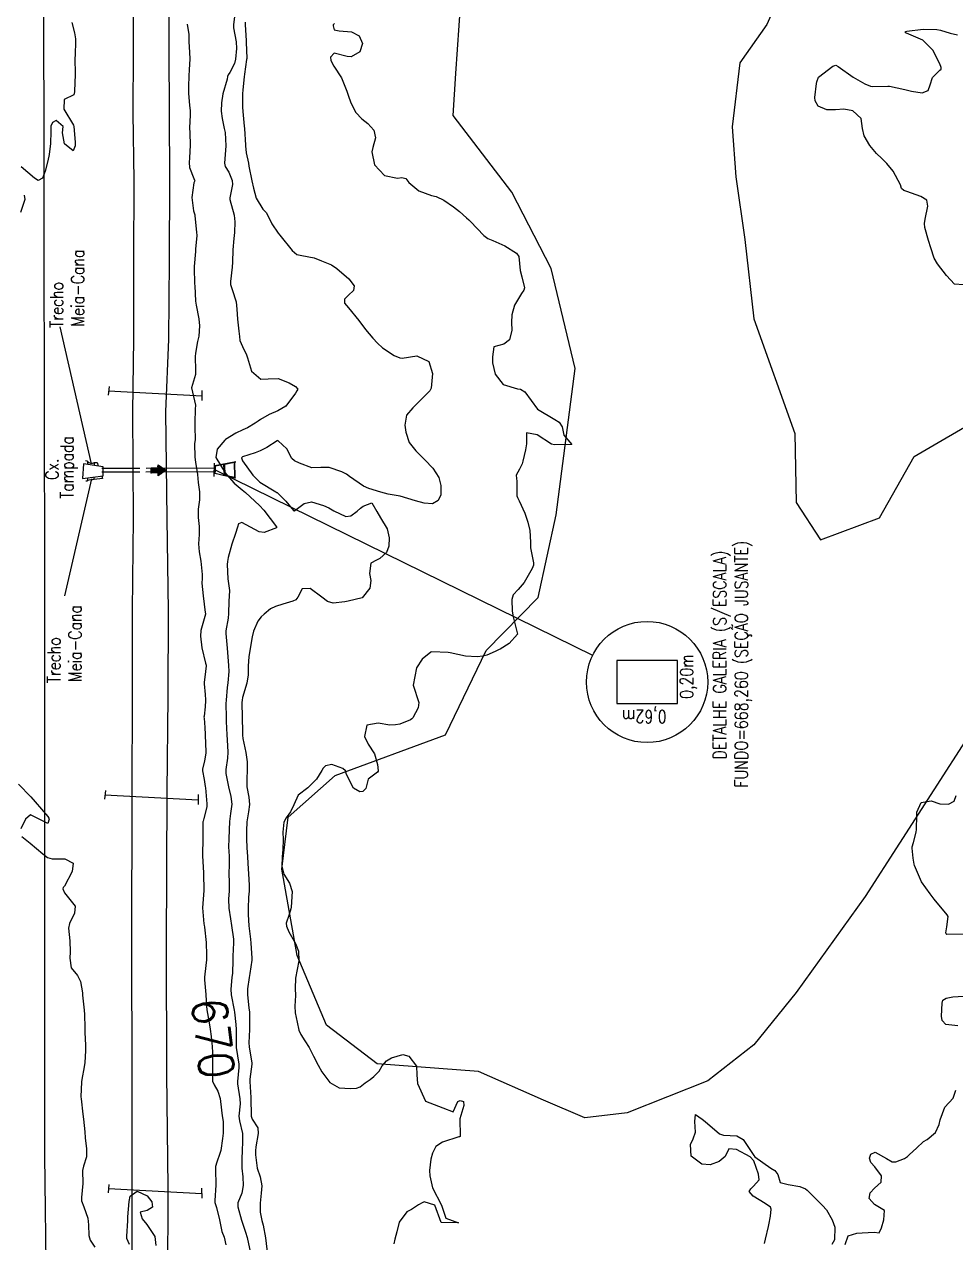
# Model space of a CAD drawing. Header units: metres. Extents: x 292545 to 299085, y 7450245 to 7463078.
# Drawn here: x 296108.1 to 296215.7, y 7456689.5 to 7456830.1 of the extents above; entities that cross this region are included whole.
import ezdxf
from ezdxf.enums import TextEntityAlignment as Align

# ---------------------------------------------------------------- set-up
doc = ezdxf.new("R2010")
doc.units = ezdxf.units.M
doc.linetypes.add('CONTINUO', pattern=[0])
doc.linetypes.add('TRACEJADO', pattern=[8.7, 8, -0.7])
for name, color, linetype in [('CAIXA', 45, 'Continuous'), ('Cotas', 45, 'Continuous'), ('Curvas de Nivel 1m', 11, 'Continuous'), ('Curvas de Nivel 5m', 15, 'Continuous'), ('GALERIA', 45, 'Continuous'), ('Hidrografia', 140, 'Continuous'), ('Linha Férrea', 20, 'Continuous'), ('Pórtico', 62, 'Continuous'), ('TEXTO', 45, 'Continuous'), ('Vias Primárias', 230, 'Continuous')]:
    doc.layers.add(name, color=color, linetype=linetype)
doc.styles.add('ROMANS', font='romans', dxfattribs={"height": 0.2})
doc.styles.add('SIMPLEX', font='simplex', dxfattribs={"height": 0.2})
doc.styles.add('Style-STANDARD', font='STANDARD.shx')

msp = doc.modelspace()

# ---------------------------------------------------------------- hatches: boundary and pattern name
at = {"layer": 'TEXTO'}
msp.add_hatch(color=256, dxfattribs=at).paths.add_polyline_path([(296122.76, 7456778.91), (296123.57, 7456778.91), (296123.57, 7456779.26), (296124.44, 7456778.62), (296123.57, 7456777.98), (296123.57, 7456778.32), (296122.76, 7456778.32)])

# ---------------------------------------------------------------- linework, layer by layer
at = {"layer": 'CAIXA', "linetype": 'CONTINUO'}
msp.add_polyline3d([(296117.22, 7456777.97, 670.3), (296117.23, 7456779.03, 670.31), (296114.94, 7456779.36, 670.3), (296114.82, 7456777.67, 670.29)], close=True, dxfattribs=at)
for points in [[(296115.39, 7456779.69, 669.66), (296115.18, 7456779.71, 669.67)], [(296115.39, 7456779.69, 0), (296115.39, 7456779.29, 0)], [(296116.21, 7456779.18, 0), (296116.22, 7456779.53, 0)], [(296116.22, 7456779.53, 669.77), (296116.51, 7456779.51, 669.81), (296116.65, 7456779.12, 669.81)], [(296115.4, 7456777.74, 0), (296115.41, 7456777.42, 0)], [(296117.05, 7456777.95, 669.82), (296117.14, 7456777.69, 669.83), (296116.18, 7456777.54, 669.75)], [(296116.18, 7456777.54, 0), (296116.18, 7456777.84, 0)], [(296115.2, 7456777.39, 0), (296115.41, 7456777.42, 0)]]:
    msp.add_polyline3d(points, dxfattribs=at)
for centre, radius, start, end in [((296115.9, 7456780.1), 0.655, 218.4459, 298.8475), ((296116.11, 7456775.36), 2.18, 88.2186, 108.778)]:
    msp.add_arc(centre, radius, start, end, dxfattribs=at)
at = {"layer": 'Curvas de Nivel 1m', "flags": 128}
for points, elevation in [([(296132.45, 7456831.57), (296132.26, 7456830.08), (296132.29, 7456829.71), (296132.6, 7456828.07), (296132.64, 7456827.33), (296132.51, 7456826.07), (296132.38, 7456825.57), (296131.86, 7456824.55), (296131.66, 7456824.28), (296131.6, 7456824.08), (296131.54, 7456823.77), (296131.03, 7456822.09), (296130.88, 7456821.04), (296130.86, 7456820.09), (296130.95, 7456819.25), (296131.21, 7456818.09), (296131.31, 7456817.61), (296131.39, 7456816.09), (296131.27, 7456814.56), (296131.23, 7456814.09), (296131.32, 7456813.68), (296131.72, 7456813.02), (296132.13, 7456812.08), (296132.17, 7456811.61), (296131.86, 7456810.08), (296131.87, 7456809.9), (296132.36, 7456808.07), (296132.42, 7456807.31), (296132.38, 7456806.07), (296132.33, 7456805.38), (296132.18, 7456804.08), (296132.16, 7456802.64), (296132.13, 7456802.08), (296131.92, 7456800.43), (296131.94, 7456800.08), (296132.13, 7456799.51), (296132.58, 7456798.07), (296132.67, 7456797.21), (296132.72, 7456796.07), (296132.89, 7456794.69), (296132.95, 7456794.07), (296133.02, 7456793.6), (296133.48, 7456792.57), (296133.75, 7456792.06), (296133.9, 7456791.62), (296134.37, 7456790.05), (296135.44, 7456789.15), (296136.28, 7456789.19), (296137.44, 7456789.21), (296138.72, 7456788.71), (296139.43, 7456788.31), (296139.71, 7456787.99), (296139.61, 7456787.8), (296139.42, 7456787.53), (296138.32, 7456786.01), (296137.4, 7456785.5), (296136.38, 7456785.05), (296135.39, 7456784.47), (296135.12, 7456784.31), (296134.77, 7456784.05), (296133.91, 7456783.52), (296133.37, 7456783.28), (296132.55, 7456782.89), (296131.35, 7456782.18), (296131.31, 7456782.14), (296131.26, 7456782.09), (296130.38, 7456781.07), (296130.24, 7456780.1), (296131.31, 7456778.33), (296131.5, 7456778.09), (296132.36, 7456777.14), (296133.29, 7456776.37), (296133.65, 7456776.06), (296135.27, 7456774.54), (296135.77, 7456774.03), (296137.23, 7456772.08), (296137.25, 7456772.02), (296137.23, 7456771.97), (296135.83, 7456771.43), (296135.23, 7456771.52), (296134.24, 7456772.05), (296133.24, 7456772.6), (296132.87, 7456772.43), (296132.73, 7456772.07), (296132.49, 7456771.33), (296132.07, 7456770.08), (296131.65, 7456768.54), (296131.57, 7456768.08), (296131.54, 7456767.73), (296131.61, 7456766.08), (296131.81, 7456764.74), (296131.77, 7456764.08), (296131.72, 7456763.5), (296131.7, 7456762.08), (296131.64, 7456761.55), (296131.39, 7456760.09), (296131.39, 7456759.79), (296131.55, 7456758.09), (296131.58, 7456757.57), (296131.69, 7456756.08), (296131.72, 7456755.4), (296131.61, 7456754.08), (296131.54, 7456753.56), (296131.41, 7456752.09), (296131.4, 7456751.68), (296131.43, 7456750.09), (296131.43, 7456749.62), (296131.49, 7456748.08), (296131.53, 7456747.5), (296131.61, 7456746.08), (296131.6, 7456745.4), (296131.39, 7456744.09), (296131.38, 7456743.6), (296131.68, 7456742.08), (296131.97, 7456740.98), (296132.07, 7456740.08), (296131.92, 7456739), (296131.83, 7456738.08), (296131.79, 7456737.11), (296131.72, 7456736.08), (296131.71, 7456735.17), (296131.77, 7456734.08), (296131.78, 7456733.07), (296131.75, 7456732.08), (296131.79, 7456731.04), (296131.79, 7456730.08), (296131.69, 7456729.12), (296131.72, 7456728.08), (296131.94, 7456726.83), (296132.06, 7456726.08), (296132.26, 7456724.48), (296132.28, 7456724.07), (296132.2, 7456722.52), (296132.18, 7456722.07), (296132.15, 7456720.56), (296132.1, 7456720.08), (296131.95, 7456718.73), (296131.99, 7456718.08), (296132.37, 7456716.28), (296132.4, 7456716.07), (296132.55, 7456714.63), (296132.59, 7456714.07), (296132.59, 7456714.02), (296132.59, 7456712.07), (296132.6, 7456712), (296132.89, 7456710.07), (296132.89, 7456709.67), (296132.74, 7456708.07), (296132.75, 7456707.79), (296133.02, 7456706.06), (296133.03, 7456705.48), (296132.89, 7456704.07), (296132.97, 7456703.52), (296133.3, 7456702.06), (296133.32, 7456701.13), (296133.27, 7456700.06), (296133.24, 7456699.19), (296133.25, 7456698.06), (296133.37, 7456697.04), (296133.41, 7456696.06), (296133.22, 7456695.17), (296132.78, 7456694.07), (296132.76, 7456693.61), (296133.18, 7456692.06), (296133.65, 7456690.67), (296133.84, 7456690.05), (296134.24, 7456688.23)], 669), ([(296113.58, 7456830.3), (296113.91, 7456829.12), (296114.02, 7456828.42), (296114.03, 7456828.3), (296113.97, 7456826.38), (296113.96, 7456826.3), (296113.96, 7456826.22), (296113.98, 7456824.3), (296113.92, 7456822.39), (296113.91, 7456822.3), (296113.83, 7456821.95), (296112.72, 7456821.41), (296112.66, 7456820.31), (296113.79, 7456818.47), (296113.82, 7456818.3), (296113.98, 7456816.51), (296113.99, 7456816.3), (296113.98, 7456816.08), (296113.75, 7456815.49), (296112.76, 7456816.31), (296112.51, 7456817.58), (296112.6, 7456818.31), (296111.79, 7456818.99), (296111.35, 7456818.77), (296111.16, 7456818.33), (296111.17, 7456817.72), (296111.13, 7456816.33), (296111, 7456815.07), (296110.83, 7456814.33), (296110.52, 7456813.14), (296110.21, 7456812.34), (296109.71, 7456812.06), (296109.27, 7456812.35), (296107.73, 7456813.64)], 671), ([(296133.62, 7456830.37), (296133.61, 7456830.06), (296133.74, 7456828.22), (296133.75, 7456828.06), (296133.8, 7456826.15), (296133.79, 7456826.06), (296133.56, 7456824.36), (296133.52, 7456824.06), (296133.36, 7456822.54), (296133.32, 7456822.07), (296133.31, 7456820.56), (296133.34, 7456820.06), (296133.5, 7456818.35), (296133.53, 7456818.06), (296133.67, 7456816.16), (296133.67, 7456816.06), (296133.75, 7456815.27), (296133.99, 7456814.06), (296134.06, 7456813.73), (296134.41, 7456812.05), (296134.57, 7456811.19), (296134.88, 7456810.05), (296135.67, 7456808.78), (296136.03, 7456808.4), (296136.25, 7456808.03), (296136.7, 7456807.07), (296137.43, 7456806.01), (296137.64, 7456805.75), (296139.04, 7456804), (296139.61, 7456803.53), (296140.17, 7456803.43), (296141.6, 7456803.16), (296142.44, 7456802.8), (296143.6, 7456802.35), (296144.22, 7456801.93), (296145.58, 7456800.72), (296146.22, 7456799.91), (296146.12, 7456799.36), (296145.56, 7456798.85), (296145.08, 7456798.39), (296145.11, 7456797.92), (296145.54, 7456797.38), (296146.75, 7456795.91), (296147.51, 7456794.87), (296148.36, 7456793.89), (296148.92, 7456793.31), (296149.48, 7456792.75), (296150.82, 7456791.86), (296151.47, 7456791.59), (296151.75, 7456791.57), (296153.47, 7456791.83), (296154.85, 7456791.19), (296155.27, 7456789.8), (296155.11, 7456788.12), (296154.95, 7456787.81), (296153.41, 7456786.26), (296153.2, 7456786.04), (296152.98, 7456785.83), (296152.26, 7456784.97), (296152.07, 7456783.84), (296152.18, 7456783.02), (296152.58, 7456781.84), (296153.34, 7456780.86), (296153.86, 7456780.34), (296154.36, 7456779.81), (296155.32, 7456778.85), (296156, 7456777.79), (296156.22, 7456776.87), (296156.21, 7456775.79), (296155.93, 7456775.14), (296155.27, 7456774.73), (296154.29, 7456774.83), (296153.28, 7456775.11), (296151.51, 7456775.62), (296151.28, 7456775.67), (296150.14, 7456775.86), (296149.29, 7456776.08), (296147.92, 7456776.52), (296147.29, 7456776.8), (296145.68, 7456777.92), (296145.31, 7456778.18), (296144.79, 7456778.45), (296143.32, 7456778.96), (296142.35, 7456778.93), (296141.32, 7456778.89), (296139.88, 7456779.43), (296139.33, 7456779.73), (296139.03, 7456779.99), (296138.44, 7456781.1), (296137.43, 7456782.02), (296137.35, 7456782.05), (296137.33, 7456782.04), (296137.3, 7456782.02), (296136.12, 7456781.26), (296135.34, 7456780.86), (296134.76, 7456780.63), (296133.33, 7456780.18), (296133.19, 7456780.06), (296133.33, 7456779.73), (296134.49, 7456778.05), (296135.3, 7456777.26), (296137.18, 7456776.12), (296137.28, 7456776.07), (296137.32, 7456776.05), (296137.36, 7456776.02), (296138.33, 7456775.06), (296139.2, 7456773.99), (296139.26, 7456773.94), (296139.31, 7456773.94), (296139.37, 7456773.99), (296140.45, 7456774.8), (296141.27, 7456774.98), (296142.68, 7456774.55), (296143.27, 7456774.27), (296143.48, 7456774.16), (296143.86, 7456773.94), (296145.25, 7456773.29), (296145.82, 7456773.35), (296146.57, 7456773.91), (296146.94, 7456774.23), (296147.27, 7456774.49), (296148.27, 7456774.88), (296148.82, 7456773.88), (296149.25, 7456773.14), (296150.04, 7456771.86), (296150.27, 7456770.81), (296150.21, 7456769.86), (296149.94, 7456769.13), (296149.19, 7456768.44), (296148.81, 7456768.25), (296148.13, 7456767.89), (296148, 7456766.71), (296148.13, 7456765.89), (296148.03, 7456765.02), (296147.14, 7456763.9), (296145.53, 7456763.53), (296145.14, 7456763.44), (296143.8, 7456763.27), (296143.14, 7456763.46), (296142.48, 7456763.96), (296141.15, 7456764.98), (296140.2, 7456764.93), (296139.71, 7456763.98), (296139.47, 7456763.65), (296139.14, 7456763.5), (296137.96, 7456763.18), (296137.13, 7456762.9), (296136.54, 7456762.61), (296135.8, 7456762.03), (296135.46, 7456761.69), (296135.1, 7456761.22), (296134.58, 7456760.05), (296134.44, 7456759.41), (296134.2, 7456758.05), (296134.04, 7456757.08), (296133.98, 7456756.06), (296133.97, 7456755), (296133.82, 7456754.06), (296133.33, 7456752.39), (296133.26, 7456752.07), (296133.24, 7456751.82), (296133.26, 7456750.07), (296133.32, 7456748.43), (296133.32, 7456748.06), (296133.37, 7456747.64), (296133.69, 7456746.06), (296133.84, 7456744.98), (296133.85, 7456744.06), (296133.81, 7456742.97), (296133.83, 7456742.06), (296134.03, 7456740.89), (296134.11, 7456740.05), (296134, 7456739.21), (296133.83, 7456738.05), (296133.77, 7456737.01), (296133.76, 7456736.06), (296133.81, 7456735.04), (296133.9, 7456734.05), (296133.94, 7456733.22), (296133.99, 7456732.05), (296134.08, 7456730.71), (296134.09, 7456730.05), (296134.01, 7456729.34), (296133.96, 7456728.05), (296133.98, 7456727.33), (296134.04, 7456726.05), (296134.22, 7456724.51), (296134.27, 7456724.05), (296134.4, 7456722.29), (296134.39, 7456722.05), (296134.15, 7456720.54), (296134.08, 7456720.06), (296133.91, 7456718.75), (296133.89, 7456718.06), (296134.06, 7456716.58), (296134.11, 7456716.05), (296134.14, 7456714.46), (296134.13, 7456714.05), (296134.06, 7456712.52), (296134.09, 7456712.05), (296134.38, 7456710.18), (296134.38, 7456710.05), (296134.18, 7456708.35), (296134.17, 7456708.05), (296134.28, 7456706.23), (296134.29, 7456706.05), (296134.3, 7456704.17), (296134.31, 7456704.05), (296134.42, 7456703.73), (296135.07, 7456702.7), (296135.14, 7456702.04), (296134.85, 7456700.51), (296134.8, 7456700.04), (296134.81, 7456699.61), (296135.01, 7456698.04), (296135.36, 7456697.05), (296135.54, 7456696.03), (296135.46, 7456695.17), (296135.37, 7456694.03), (296135.35, 7456692.98), (296135.54, 7456692.03), (296135.72, 7456691.47), (296135.99, 7456690.02), (296136.19, 7456688.07)], 668), ([(296143.93, 7456830.19), (296143.8, 7456830.06), (296143.79, 7456829.94), (296143.92, 7456829.45), (296144.48, 7456829.37), (296145.92, 7456829.23), (296146.79, 7456828.79), (296147.18, 7456827.9), (296146.86, 7456826.93), (296145.88, 7456826.34), (296145.41, 7456826.39), (296143.89, 7456826.79), (296143.49, 7456826.33), (296143.51, 7456825.94), (296143.87, 7456825.28), (296144.75, 7456823.93), (296145.36, 7456822.4), (296145.51, 7456821.92), (296145.82, 7456821.04), (296146.41, 7456819.91), (296147.1, 7456819.2), (296147.79, 7456818.67), (296148.5, 7456817.88), (296148.67, 7456816.99), (296148.37, 7456815.88), (296148.26, 7456815.38), (296148.55, 7456813.88), (296149.72, 7456812.64), (296151.21, 7456812.36), (296151.72, 7456812.42), (296152.17, 7456812.3), (296152.53, 7456811.84), (296153.7, 7456810.88), (296155.14, 7456810.35), (296155.69, 7456810.22), (296156.59, 7456809.79), (296157.68, 7456809.04), (296158.4, 7456808.5), (296159.19, 7456807.76), (296159.45, 7456807.54), (296159.66, 7456807.35), (296161.18, 7456805.73), (296161.64, 7456805.39), (296162.23, 7456805.13), (296163.63, 7456804.55), (296164.98, 7456803.69), (296165.22, 7456803.3), (296165.38, 7456801.68), (296165.58, 7456800.95), (296165.9, 7456799.68), (296165.83, 7456799.41), (296165.56, 7456799.04), (296164.75, 7456797.69), (296164.41, 7456796.57), (296164.38, 7456795.7), (296164.42, 7456794.79), (296164.14, 7456793.7), (296163.49, 7456793.18), (296162.35, 7456792.86), (296162.18, 7456791.72), (296162.18, 7456791.01), (296162.5, 7456789.72), (296163.43, 7456788.51), (296165.07, 7456788.04), (296165.43, 7456788), (296165.94, 7456787.67), (296167.4, 7456785.66), (296169.39, 7456784.47), (296169.91, 7456784.16), (296170.26, 7456783.63), (296170.43, 7456782.69), (296171.35, 7456781.61), (296169.35, 7456781.57), (296169.01, 7456781.64), (296167.36, 7456782.73), (296166.11, 7456782.93), (296166.13, 7456781.67), (296166.02, 7456781), (296165.71, 7456779.68), (296165.63, 7456779.38), (296165.32, 7456778.77), (296164.93, 7456778.06), (296164.95, 7456777.69), (296164.99, 7456777.38), (296165.02, 7456775.68), (296165.07, 7456775.48), (296165.27, 7456775.09), (296165.93, 7456773.67), (296166.27, 7456772.64), (296166.5, 7456771.67), (296166.58, 7456770.31), (296166.58, 7456769.67), (296166.92, 7456767.93), (296166.93, 7456767.66), (296166.79, 7456767.28), (296165.87, 7456765.68), (296165.15, 7456764.87), (296164.6, 7456764.24), (296164.41, 7456763.7), (296164.45, 7456762.37), (296164.57, 7456761.7), (296165.09, 7456759.69), (296164.13, 7456758.64), (296163.07, 7456757.98), (296162.88, 7456757.9), (296162.5, 7456757.72), (296161.52, 7456757.26), (296161.06, 7456757.16), (296160.42, 7456757.1), (296159.06, 7456757.17), (296157.31, 7456757.54), (296157.07, 7456757.58), (296155.2, 7456757.67), (296155.07, 7456757.64), (296154.05, 7456756.82), (296153.41, 7456755.82), (296153.02, 7456753.83), (296153.69, 7456751.82), (296153.62, 7456751.19), (296152.98, 7456750.05), (296152.87, 7456749.93), (296152.72, 7456749.83), (296151.49, 7456749.33), (296150.97, 7456749.22), (296150.32, 7456749.21), (296148.97, 7456749.41), (296147.67, 7456749.19), (296147.39, 7456747.9), (296147.83, 7456747), (296148.56, 7456745.88), (296148.91, 7456744.64), (296148.97, 7456743.94), (296148.97, 7456743.88), (296148.9, 7456743.77), (296147.82, 7456742.96), (296147.57, 7456741.89), (296147.23, 7456741.55), (296146.88, 7456741.5), (296146.14, 7456741.91), (296145.32, 7456743.49), (296145.21, 7456743.92), (296144.91, 7456744.18), (296143.64, 7456744.67), (296142.91, 7456744.49), (296142.63, 7456744.23), (296142.47, 7456743.95), (296141.88, 7456742.98), (296140.88, 7456741.97), (296139.76, 7456741.1), (296139.23, 7456739.99), (296138.84, 7456739.18), (296138.35, 7456738.5), (296138.1, 7456738.01), (296137.98, 7456736.85), (296138, 7456736.01), (296137.96, 7456734.85), (296137.88, 7456734.01), (296137.85, 7456732.93), (296138.09, 7456732.01), (296138.75, 7456730.94), (296139.05, 7456730), (296138.92, 7456728.2), (296138.88, 7456728), (296138.71, 7456727.33), (296138.36, 7456726.34), (296138.38, 7456726), (296138.68, 7456725.34), (296139.45, 7456723.99), (296139.79, 7456723.12), (296139.81, 7456721.98), (296139.62, 7456720.99), (296139.45, 7456719.99), (296139.41, 7456718.8), (296139.43, 7456717.99), (296139.35, 7456716.76), (296139.38, 7456715.99), (296139.63, 7456714.91), (296139.84, 7456713.98), (296140.04, 7456713.48), (296140.53, 7456712.76), (296141.01, 7456711.97), (296141.52, 7456710.97), (296142.06, 7456709.96), (296142.49, 7456709.18), (296143.39, 7456707.94), (296144.47, 7456707.33), (296145.79, 7456707.24), (296146.47, 7456707.28), (296146.91, 7456707.46), (296147.5, 7456707.89), (296148.06, 7456708.31), (296148.48, 7456708.64), (296149.11, 7456709.26), (296149.46, 7456709.87), (296149.94, 7456710.44), (296150.51, 7456710.78), (296151.84, 7456711.16), (296152.51, 7456711), (296153.4, 7456709.82), (296153.46, 7456708.84), (296153.54, 7456707.82), (296154.45, 7456705.81), (296156.44, 7456705.01), (296157.64, 7456704.57), (296158.2, 7456705.76), (296158.45, 7456705.85), (296158.85, 7456705.76), (296158.9, 7456705.3), (296158.42, 7456703.76), (296158.46, 7456701.76), (296158.45, 7456701.72), (296158.4, 7456701.69), (296158.3, 7456701.66), (296156.4, 7456701.05), (296155.63, 7456700.56), (296155.26, 7456699.8), (296155.06, 7456699.11), (296154.91, 7456697.8), (296154.96, 7456697.19), (296155.26, 7456695.8), (296156.3, 7456693.79), (296156.79, 7456692.28), (296158.28, 7456691.76), (296156.28, 7456691.79), (296155.53, 7456693.8), (296154.31, 7456694.17), (296154.05, 7456694.07), (296153.64, 7456693.82), (296152.83, 7456693.29), (296152.29, 7456693), (296151.4, 7456691.84), (296151.15, 7456690.72), (296150.93, 7456689.85), (296150.78, 7456689.32)], 667), ([(296216.61, 7456800.04), (296215.57, 7456800.09), (296214.64, 7456801.1), (296213.6, 7456802.45), (296213.23, 7456803.12), (296212.82, 7456804.32), (296212.56, 7456805.13), (296212.14, 7456806.64), (296212.1, 7456807.13), (296212.17, 7456807.63), (296212.47, 7456809.13), (296212.35, 7456809.79), (296211.69, 7456810.23), (296210.04, 7456810.82), (296209.7, 7456810.93), (296209.45, 7456811.16), (296209.31, 7456811.56), (296208.46, 7456813.17), (296207.74, 7456814.05), (296207.18, 7456814.62), (296206.56, 7456815.2), (296205.77, 7456816.1), (296205.14, 7456817.22), (296204.93, 7456818.08), (296204.79, 7456819.22), (296203.81, 7456820.13), (296202.76, 7456820.3), (296201.81, 7456820.25), (296200.8, 7456820.25), (296199.82, 7456820.65), (296199.48, 7456821.28), (296199.44, 7456821.67), (296199.64, 7456823.28), (296199.67, 7456823.47), (296199.86, 7456824.02), (296201.49, 7456825.26), (296201.87, 7456825.38), (296202.14, 7456825.25), (296203.86, 7456823.99), (296205.2, 7456823.22), (296205.85, 7456822.97), (296206.12, 7456822.94), (296207.85, 7456822.98), (296208.07, 7456822.96), (296209.84, 7456822.59), (296210.61, 7456822.38), (296211.84, 7456822.18), (296212.51, 7456822.46), (296212.77, 7456823.12), (296213.01, 7456823.97), (296213.87, 7456824.81), (296214.04, 7456824.94), (296214.04, 7456825.11), (296213.88, 7456825.56), (296213.05, 7456827.12), (296211.91, 7456828.26), (296210.01, 7456829.07), (296209.92, 7456829.12), (296209.9, 7456829.16), (296209.89, 7456829.19), (296209.92, 7456829.27), (296210.07, 7456829.3), (296211.93, 7456829.56), (296213.53, 7456829.51), (296213.93, 7456829.42), (296215.05, 7456829.1), (296215.92, 7456828.89)], 667), ([(296108.09, 7456810.37), (296108.16, 7456809.89), (296107.66, 7456808.37)], 671), ([(296107.43, 7456742.37), (296108.86, 7456740.92), (296109.35, 7456740.35), (296110.84, 7456738.66), (296110.96, 7456738.46), (296110.99, 7456738.33), (296110.83, 7456737.83), (296109.83, 7456738.34), (296108.84, 7456738.85), (296108.25, 7456738.36), (296107.7, 7456737.24)], 671), ([(296216.68, 7456725.07), (296214.68, 7456725.04), (296214.59, 7456725.1), (296214.57, 7456725.21), (296214.69, 7456725.92), (296214.85, 7456727.1), (296214.71, 7456727.31), (296213.22, 7456729.12), (296212.74, 7456729.72), (296211.74, 7456731.13), (296210.93, 7456732.99), (296210.89, 7456733.14), (296210.79, 7456733.85), (296210.67, 7456735.01), (296210.68, 7456735.14), (296210.81, 7456735.66), (296211.12, 7456736.84), (296211.16, 7456737.14), (296211.21, 7456738.77), (296211.23, 7456739.14), (296211.72, 7456740.27), (296212.87, 7456740.48), (296213.88, 7456740.12), (296214.86, 7456740.07), (296215.51, 7456740.44), (296215.77, 7456741.08)], 667), ([(296107.84, 7456736.36), (296108.8, 7456735.56), (296110.24, 7456734.34), (296110.78, 7456733.91), (296111.33, 7456733.77), (296112.78, 7456733.77), (296113.74, 7456733.27), (296113.65, 7456732.3), (296112.75, 7456730.63), (296112.61, 7456730.45), (296112.57, 7456730.31), (296112.74, 7456729.84), (296114, 7456728.29), (296113.92, 7456727.5), (296113.33, 7456726.3), (296113.22, 7456725.77), (296113.35, 7456724.3), (296113.39, 7456723.04), (296113.36, 7456722.3), (296113.52, 7456721.18), (296114.27, 7456720.29), (296114.61, 7456719.59), (296114.82, 7456718.28), (296114.85, 7456718.02), (296115.02, 7456716.28), (296115.06, 7456715.78), (296115.1, 7456714.27), (296115.1, 7456713.71), (296115.17, 7456712.27), (296115.18, 7456711.61), (296115.11, 7456710.27), (296115.03, 7456709.74), (296114.74, 7456708.28), (296114.71, 7456708.04), (296114.65, 7456706.28), (296114.66, 7456706.06), (296114.88, 7456704.28), (296114.96, 7456703.73), (296115.09, 7456702.27), (296115.13, 7456701.54), (296115.28, 7456700.27), (296115.29, 7456699.35), (296114.94, 7456698.27), (296114.85, 7456697.77), (296114.86, 7456696.27), (296114.7, 7456694.67), (296114.72, 7456694.28), (296114.98, 7456693.6), (296115.44, 7456692.27), (296115.54, 7456691.53), (296115.58, 7456690.27), (296115.73, 7456689.74), (296116.25, 7456688.94)], 671), ([(296215.95, 7456714.48), (296214.56, 7456714.66), (296214.13, 7456715.1), (296214.06, 7456715.62), (296214.13, 7456717.1), (296214.23, 7456717.47), (296214.6, 7456717.7), (296215.36, 7456717.85), (296216.6, 7456717.9)], 667), ([(296202.94, 7456689.23), (296203.27, 7456690.23), (296204.27, 7456690.55), (296204.88, 7456690.6), (296206.27, 7456690.65), (296206.86, 7456690.6), (296207.12, 7456691.18), (296207.39, 7456692.08), (296207.47, 7456693.18), (296206.31, 7456693.87), (296205.69, 7456694.57), (296205.81, 7456695.2), (296206.33, 7456695.75), (296207.09, 7456696.43), (296207.13, 7456697.18), (296206.36, 7456698.21), (296205.88, 7456698.71), (296205.76, 7456699.2), (296205.89, 7456699.69), (296206.38, 7456699.9), (296207.69, 7456699.18), (296208.37, 7456698.77), (296208.77, 7456698.77), (296209.79, 7456699.16), (296210.14, 7456699.39), (296210.38, 7456699.62), (296211.17, 7456700.36), (296212, 7456701.13), (296212.41, 7456701.35), (296213.36, 7456702.16), (296213.79, 7456703.11), (296213.9, 7456703.63), (296214.44, 7456705.1), (296215.4, 7456706.14), (296215.73, 7456707.08)], 667), ([(296193.61, 7456689.35), (296193.74, 7456689.87), (296194.09, 7456691.34), (296194.12, 7456691.51), (296194.29, 7456692.51), (296194.37, 7456693.34), (296194.31, 7456693.56), (296193.69, 7456693.97), (296192.32, 7456694.82), (296191.83, 7456695.37), (296192.03, 7456695.67), (296192.34, 7456695.96), (296192.98, 7456696.72), (296192.92, 7456697.35), (296192.37, 7456698.9), (296191.97, 7456699.36), (296190.39, 7456700.22), (296189.48, 7456700.29), (296189.08, 7456699.4), (296188.37, 7456698.82), (296187.33, 7456698.46), (296186.36, 7456698.5), (296185.14, 7456699.44), (296185.05, 7456700.79), (296185.38, 7456701.44), (296185.63, 7456702.22), (296185.58, 7456703.44), (296185.63, 7456704.25), (296186.43, 7456703.7), (296186.77, 7456703.43), (296188.41, 7456702.03), (296188.89, 7456701.88), (296190.41, 7456701.78), (296191.15, 7456701.37), (296192.38, 7456699.51), (296192.51, 7456699.36), (296194.36, 7456698.06), (296194.81, 7456697.79), (296195.14, 7456697.33), (296195.43, 7456696.41), (296196.34, 7456696.17), (296197.7, 7456695.94), (296198.34, 7456695.67), (296198.56, 7456695.51), (296198.79, 7456695.28), (296200.31, 7456693.76), (296200.76, 7456693.26), (296201.45, 7456692.09), (296201.74, 7456691.25), (296201.72, 7456689.79), (296201.41, 7456689.25)], 667), ([(296120.25, 7456689.23), (296119.96, 7456689.92), (296119.96, 7456690.21), (296120.06, 7456691.99), (296120.06, 7456692.21), (296120.07, 7456692.43), (296120.23, 7456694.21), (296120.32, 7456694.81), (296121.13, 7456695.39), (296122.32, 7456694.86), (296122.84, 7456694.18), (296122.93, 7456693.56), (296122.3, 7456693.16), (296121.51, 7456692.99), (296121.74, 7456692.2), (296122.28, 7456691.57), (296123.18, 7456690.18), (296123.32, 7456689.11)], 671)]:
    msp.add_lwpolyline(points, dxfattribs=dict(at, elevation=elevation))
at = {"layer": 'Curvas de Nivel 5m', "elevation": 670, "flags": 128}
msp.add_lwpolyline([(296126.94, 7456830.14), (296127.12, 7456828.93), (296127.13, 7456828.14), (296127.19, 7456826.84), (296127.22, 7456826.14), (296127.15, 7456824.85), (296127.11, 7456824.14), (296127.07, 7456822.91), (296127.08, 7456822.14), (296127.21, 7456820.74), (296127.26, 7456820.14), (296127.27, 7456819.61), (296127.21, 7456818.14), (296127.22, 7456817.58), (296127.27, 7456816.14), (296127.18, 7456814.7), (296127.14, 7456814.14), (296127.18, 7456813.59), (296127.71, 7456812.29), (296127.78, 7456812.13), (296127.79, 7456812.05), (296127.71, 7456811.79), (296127.46, 7456810.13), (296127.67, 7456808.56), (296127.79, 7456808.13), (296127.8, 7456807.99), (296128.01, 7456806.13), (296128.04, 7456805.72), (296127.9, 7456804.13), (296127.88, 7456803.86), (296127.75, 7456802.13), (296127.74, 7456801.98), (296127.78, 7456800.13), (296127.79, 7456799.91), (296127.9, 7456798.13), (296127.97, 7456797.69), (296128.28, 7456796.12), (296128.34, 7456795.29), (296128.27, 7456794.12), (296128.13, 7456793.48), (296127.87, 7456792.13), (296127.84, 7456791.75), (296127.9, 7456790.13), (296127.88, 7456789.69), (296127.42, 7456788.13), (296127.87, 7456786.13), (296127.85, 7456785.67), (296127.79, 7456784.13), (296127.82, 7456783.68), (296127.83, 7456782.13), (296127.78, 7456781.7), (296127.8, 7456780.13), (296127.9, 7456779.55), (296128.12, 7456778.12), (296128.21, 7456777.21), (296128.35, 7456776.12), (296128.35, 7456775.2), (296128.21, 7456774.13), (296128.19, 7456773.19), (296128.3, 7456772.12), (296128.3, 7456771.2), (296128.24, 7456770.12), (296128.3, 7456769.22), (296128.49, 7456768.12), (296128.67, 7456766.61), (296128.66, 7456766.12), (296128.63, 7456765.59), (296128.77, 7456764.12), (296129.02, 7456762.2), (296129.04, 7456762.11), (296129.03, 7456762.02), (296128.51, 7456760.12), (296128.45, 7456759.48), (296128.62, 7456758.12), (296129.05, 7456756.36), (296129.1, 7456756.11), (296129.1, 7456756.05), (296129.04, 7456755.4), (296128.88, 7456754.11), (296128.87, 7456753.96), (296129.01, 7456752.73), (296129.05, 7456752.11), (296129.05, 7456752.06), (296128.99, 7456751.3), (296128.87, 7456750.22), (296128.86, 7456750.11), (296128.87, 7456750.01), (296128.96, 7456748.91), (296129, 7456748.11), (296129.01, 7456748.06), (296129.07, 7456746.11), (296129.06, 7456745.97), (296128.91, 7456745.09), (296128.71, 7456744.11), (296128.71, 7456743.92), (296128.89, 7456742.92), (296129.02, 7456742.11), (296129.03, 7456741.96), (296129.21, 7456740.11), (296129.19, 7456739.77), (296128.84, 7456738.43), (296128.76, 7456738.11), (296128.75, 7456738.03), (296128.72, 7456736.12), (296128.7, 7456734.21), (296128.7, 7456734.12), (296128.77, 7456732.8), (296128.8, 7456732.15), (296128.79, 7456732.12), (296128.79, 7456732.09), (296128.83, 7456730.12), (296128.71, 7456728.12), (296128.86, 7456726.28), (296128.88, 7456726.12), (296128.92, 7456725.89), (296129.13, 7456724.11), (296129.17, 7456722.64), (296129.14, 7456722.11), (296128.96, 7456720.45), (296128.93, 7456720.12), (296128.94, 7456719.8), (296129.09, 7456718.11), (296129.17, 7456716.7), (296129.24, 7456716.11), (296129.37, 7456715.29), (296129.58, 7456714.1), (296129.71, 7456713.27), (296129.82, 7456712.1), (296129.84, 7456711.42), (296129.86, 7456710.1), (296129.85, 7456708.74), (296129.85, 7456708.1), (296130.03, 7456707.66), (296130.46, 7456706.94), (296130.75, 7456706.09), (296130.78, 7456705.76), (296130.96, 7456704.08), (296131.07, 7456703.44), (296131.07, 7456702.08), (296131, 7456701.48), (296130.8, 7456700.09), (296130.71, 7456699.75), (296130.36, 7456698.75), (296130.2, 7456698.24), (296130.18, 7456698.09), (296130.19, 7456697.93), (296130.22, 7456696.1), (296130.11, 7456694.31), (296130.13, 7456694.1), (296130.3, 7456693.53), (296130.66, 7456692.09), (296130.94, 7456690.76), (296131.2, 7456690.09), (296131.39, 7456689.22)], dxfattribs=at)
at = {"layer": 'GALERIA', "linetype": 'TRACEJADO', "flags": 128}
for points in [[(296130.17, 7456778.86), (296117.08, 7456778.81)], [(296130.14, 7456778.45), (296117.07, 7456778.39)]]:
    msp.add_lwpolyline(points, dxfattribs=at)
at = {"layer": 'GALERIA', "linetype": 'CONTINUO'}
for points in [[(296130.05, 7456777.92, 669.36), (296130.08, 7456779.44, 669.37)], [(296130.11, 7456778.24, 669.28), (296130.14, 7456778.3, 668.14), (296130.18, 7456779.08, 668.14), (296130.12, 7456779.14, 669.27)], [(296130.11, 7456778.24, 669.28), (296130.12, 7456779.14, 669.27)], [(296132.38, 7456779.51, 667.46), (296132.54, 7456779.59, 668.38), (296130.12, 7456779.14, 669.27)], [(296130.13, 7456778.86, 668.92), (296130.17, 7456778.86, 668.26), (296130.14, 7456778.45, 668.26), (296130.12, 7456778.45, 668.88)], [(296130.12, 7456778.45, 668.88), (296130.13, 7456778.86, 668.92)], [(296130.14, 7456778.3, 668.14), (296131.23, 7456778.03, 668.08), (296131.17, 7456779.29, 668.1), (296130.18, 7456779.08, 668.14)], [(296131.23, 7456778.03, 668.08), (296131.32, 7456778.06, 667.52), (296131.27, 7456779.29, 667.52), (296131.17, 7456779.29, 668.1)], [(296131.32, 7456778.06, 667.52), (296132.41, 7456777.84, 667.46), (296132.38, 7456779.51, 667.46), (296131.27, 7456779.29, 667.52)], [(296132.41, 7456777.84, 667.46), (296132.47, 7456777.84, 666.96), (296132.44, 7456779.5, 666.91), (296132.38, 7456779.51, 667.46)], [(296132.41, 7456777.84, 667.46), (296132.48, 7456777.72, 668.36), (296130.11, 7456778.24, 669.28)]]:
    msp.add_polyline3d(points, dxfattribs=at)
at = {"layer": 'Hidrografia'}
for points in [[(296195.65, 7456834.08), (296193.87, 7456830.09), (296190.77, 7456825.66), (296189.88, 7456818.27), (296190.32, 7456812.51), (296191.36, 7456805.27), (296192.39, 7456796.11), (296197.13, 7456782.87), (296197.28, 7456774.89), (296200.09, 7456770.61), (296206.9, 7456773.12), (296210.89, 7456780.21), (296219.03, 7456784.94)], [(296221.1, 7456754.06), (296205.26, 7456729.42), (296197.27, 7456718.34), (296192.39, 7456712.28), (296187.07, 7456708.14), (296177.74, 7456704.45), (296172.86, 7456703.86), (296168.09, 7456705.92), (296160.59, 7456709.22), (296148.87, 7456710.1), (296143, 7456714.55), (296139.63, 7456722.6), (296137.87, 7456732.56), (296138.6, 7456738.56), (296144.03, 7456743.39), (296156.78, 7456748.07), (296161.47, 7456757.8), (296167.48, 7456763.95), (296169.54, 7456773.46), (296171.74, 7456790.37), (296168.96, 7456801.93), (296164.41, 7456810.71), (296157.66, 7456819.58), (296157.96, 7456824.41), (296158.54, 7456832.75)]]:
    msp.add_lwpolyline(points, dxfattribs=at)
at = {"layer": 'Linha Férrea', "linetype": 'Continuous'}
for points in [[(296120.69, 7456837.78), (296120.69, 7456826.99), (296120.65, 7456819.86), (296120.76, 7456812.08), (296120.74, 7456802.84), (296120.71, 7456793.79), (296120.6, 7456785.36), (296120.67, 7456773.06), (296120.58, 7456762.42), (296120.58, 7456752.52), (296120.53, 7456741.51), (296120.49, 7456723.55), (296120.54, 7456708.88), (296120.54, 7456695.82), (296120.52, 7456684.74)], [(296124.69, 7456684.75), (296124.71, 7456695.82), (296124.57, 7456708.89), (296124.54, 7456723.56), (296124.6, 7456741.51), (296124.74, 7456752.51), (296124.75, 7456762.4), (296124.63, 7456773), (296124.47, 7456785.38), (296124.79, 7456793.76), (296124.9, 7456802.83), (296124.93, 7456812.1), (296124.9, 7456819.94), (296124.86, 7456826.98), (296124.86, 7456837.78)]]:
    msp.add_lwpolyline(points, dxfattribs=at)
at = {"layer": 'Pórtico'}
for points in [[(296117.9, 7456788.29), (296117.8, 7456787.31)], [(296117.85, 7456787.8), (296128.64, 7456787.23)], [(296128.62, 7456787.83), (296128.63, 7456786.69)], [(296117.47, 7456741.65), (296117.37, 7456740.67)], [(296117.42, 7456741.16), (296128.2, 7456740.59)], [(296128.19, 7456741.19), (296128.2, 7456740.04)], [(296117.87, 7456696.19), (296117.78, 7456695.21)], [(296117.82, 7456695.7), (296128.61, 7456695.13)], [(296128.59, 7456695.73), (296128.61, 7456694.59)]]:
    msp.add_lwpolyline(points, dxfattribs=at)
at = {"layer": 'TEXTO', "linetype": 'CONTINUO', "flags": 128}
for points in [[(296122.76, 7456778.35), (296123.32, 7456778.91)], [(296122.76, 7456778.5), (296123.18, 7456778.91)], [(296122.76, 7456778.64), (296123.03, 7456778.91)], [(296122.76, 7456778.78), (296122.89, 7456778.91)], [(296122.87, 7456778.32), (296123.46, 7456778.91)], [(296123.01, 7456778.32), (296123.79, 7456779.1)], [(296123.15, 7456778.32), (296123.87, 7456779.04)], [(296123.29, 7456778.32), (296123.95, 7456778.98)], [(296123.43, 7456778.32), (296124.03, 7456778.92)], [(296123.62, 7456779.22), (296123.57, 7456779.17)], [(296123.7, 7456779.16), (296123.57, 7456779.02)], [(296123.57, 7456778.32), (296124.11, 7456778.86)], [(296123.57, 7456778.18), (296124.19, 7456778.8)], [(296123.57, 7456778.03), (296124.27, 7456778.74)], [(296123.9, 7456778.22), (296124.35, 7456778.68)]]:
    msp.add_lwpolyline(points, dxfattribs=at)
at = {"layer": 'TEXTO', "linetype": 'CONTINUO'}
for points in [[(296115.88, 7456779.37, 0), (296112.26, 7456795.2, 0)], [(296115.86, 7456777.63, 0), (296112.75, 7456764.14, 0)], [(296130.15, 7456778.66, 0), (296173.76, 7456757.27, 0)]]:
    msp.add_polyline3d(points, dxfattribs=at)
for points in [[(296122.76, 7456778.91, 0), (296123.57, 7456778.91, 0), (296123.57, 7456779.26, 0), (296124.44, 7456778.62, 0), (296123.57, 7456777.98, 0), (296123.57, 7456778.32, 0), (296122.76, 7456778.32, 0)], [(296183.55, 7456756.68, 0), (296176.55, 7456756.68, 0), (296176.55, 7456751.68, 0), (296183.55, 7456751.68, 0), (296183.55, 7456756.68, 0)]]:
    msp.add_polyline3d(points, close=True, dxfattribs=at)
msp.add_circle((296180.05, 7456754.18), 7, dxfattribs=at)
at = {"layer": 'TEXTO'}
msp.add_point((296122.76, 7456778.32), dxfattribs=at)
at = {"layer": 'Vias Primárias'}
msp.add_lwpolyline([(296124.64, 7456364.13), (296120.12, 7456420.21), (296116.19, 7456471.52), (296112.05, 7456537.56), (296111.24, 7456572.2), (296110.78, 7456637.88), (296110.86, 7456668.41), (296110.49, 7456699.52), (296110.49, 7456735.52), (296110.49, 7456766.19), (296110.42, 7456805.6), (296110.35, 7456841.8)], dxfattribs=at)

# ---------------------------------------------------------------- texts
at = {"layer": 'Cotas', "style": 'Style-STANDARD'}
msp.add_text('670', height=4, rotation=276.6276, dxfattribs=at).set_placement((296129.92, 7456713.06, 670), align=Align.MIDDLE_CENTER)
at = {"layer": 'TEXTO', "style": 'ROMANS', "width": 0.8}
for s, rotation, p in [('Meia-Cana', 90, (296115.03, 7456795.21)), ('Trecho', 90, (296112.61, 7456795.07)), ('Tampada', 90, (296113.8, 7456775.34)), ('Cx.', 90, (296112.06, 7456777.52)), ('DETALHE GALERIA (S/ESCALA)', 90, (296189.19, 7456745.24)), ('FUNDO=668,260 (SEÇÃO JUSANTE)', 90, (296191.68, 7456742)), ('Meia-Cana', 90, (296114.72, 7456754.18)), ('Trecho', 90, (296112.3, 7456754.05)), ('0,20m', 90, (296185.36, 7456752.23)), ('0,62m', 180, (296182.31, 7456750.93))]:
    msp.add_text(s, height=1.5, rotation=rotation, dxfattribs=at).set_placement(p)
at = {"layer": 'TEXTO', "style": 'SIMPLEX', "width": 0.8}
msp.add_text('112', height=0.06, dxfattribs=at).set_placement((296123.46, 7456779.02))

doc.saveas('drawing.dxf')
